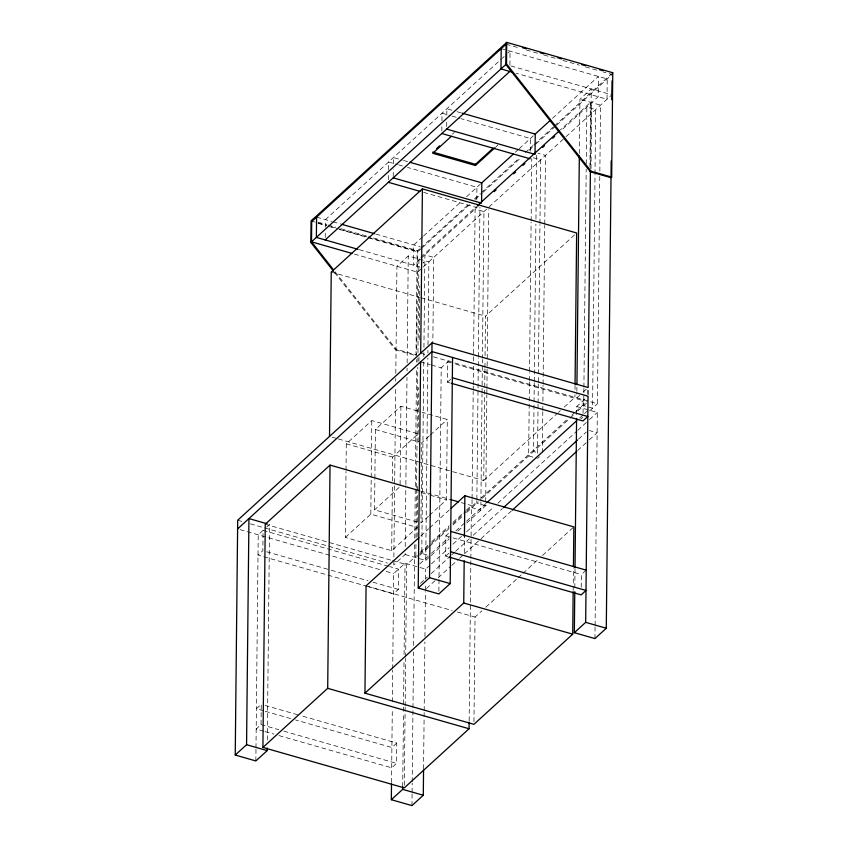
<?xml version="1.0" encoding="UTF-8"?>
<svg xmlns="http://www.w3.org/2000/svg" width="848" height="848" viewBox="0 0 848 848"><rect width="100%" height="100%" fill="white"/><g stroke="black" fill="none" stroke-linecap="round" stroke-linejoin="round"><path stroke-width="0.64" stroke-dasharray="4.24 3.18" d="M255.852 760.942L255.979 749.049M255.99 747.724L258.216 534.823L263.887 529.65M263.781 731.23L256.181 729.057L261.046 724.627L261.258 704.328L256.393 708.758L263.993 710.931M267.3 740.018L269.558 524.477L264.83 528.781M325.229 237.398L325.282 232.32M325.335 227.253L325.42 219.643L501.242 59.18M345.316 537.42L370.82 514.142L417.195 527.414L391.691 550.691L345.316 537.42L346.005 471.509M346.016 470.195L346.291 443.833L371.795 420.555L418.181 433.826L392.677 457.093L392.401 483.455M370.82 514.142L371.191 478.558M371.201 477.233L371.795 420.555M417.184 522.039L374.562 509.849L374.88 479.555M374.89 478.24L375.399 429.501L400.903 406.224L420.958 411.958M388.384 179.755L388.479 170.883M388.501 169.611L388.575 162L397.415 164.533M393.239 176.596L393.313 168.985M393.366 163.908L393.43 157.569L402.27 160.092M391.691 550.691L392.391 484.78M391.522 782.513L392.285 709.776M392.359 701.847L392.698 670.111M392.709 668.786L393.705 573.577L405.047 563.231L425.664 569.125L430.54 564.673M393.822 562.235L393.801 564.874L405.132 554.528L405.164 551.889M393.885 556.945L395.656 387.833M395.719 381.218L395.751 378.579M395.804 373.3L396.928 266.272L408.259 255.926L428.876 261.831L428.007 345.062M278.981 735.576L391.67 767.811L396.535 763.38L396.747 743.081L300.51 715.553M368.17 586.625L393.493 593.865L398.348 589.434L398.56 569.146L389.698 566.602M400.903 406.224L400.065 486.572L374.562 509.849M402.705 786.711L403.478 712.659M403.489 711.334L404.03 659.765M404.083 654.476L405.047 563.231M405.217 546.6L405.853 485.83M405.863 484.505L406.987 377.487M407.061 370.873L407.082 368.233M407.135 362.955L408.259 255.926M404.326 785.237L405.079 712.585M405.1 711.271L405.143 707.306M405.153 705.981L405.651 658.43M405.662 657.115L406.627 564.651L416.304 555.822M416.008 355.662L417.099 251.294L419.718 248.909M411.958 805.6L412.075 793.686M412.096 792.361L412.192 783.096M412.202 781.771L412.965 708.97M412.976 707.645L413.559 652.059M413.633 645.434L414.704 543.515M414.757 538.226L416.527 368.795M416.601 362.181L416.622 359.531M415.944 544.374L415.806 557.581L418.732 554.921M416.018 537.77L416.527 488.883M416.548 487.558L417.799 367.322M417.863 362.043L417.905 358.079M417.958 352.789L418.933 258.979M417.131 536.763L417.576 491.819M417.587 490.504L417.64 485.236M418.096 441.734L418.7 387.462M418.976 361.036L419.018 357.072M419.198 339.9L419.76 285.723M423.777 361.884L421.774 553.468L428.081 555.27M423.83 356.605L423.873 352.641M423.936 347.351L424.901 254.866L433.741 257.389L432.851 341.956M423.565 768.807L424.159 711.949M424.18 710.624L424.901 641.862M424.954 636.572L425.42 591.607M425.442 590.282L425.505 583.678M425.558 579.269L425.664 569.125M405.132 554.528L425.749 560.433L427.869 358.28M427.922 352.991L427.954 350.351M441.829 130.984L441.882 125.907M441.935 120.84L442.02 113.229L450.85 115.752M438.882 591.289L441.214 367.809L450.67 359.192M446.695 126.553L446.758 120.204M446.811 115.137L446.875 108.798L451.92 110.24M448.2 556.86L445.666 556.14L445.878 535.841L449.758 532.29M450.012 382.914L447.49 382.194L447.702 361.895L452.758 363.347M429.448 515.361L446.451 499.843L447.288 419.495L422.219 412.319M464.269 552.673L464.428 536.784M469.156 720.832L470.841 559.691M470.852 558.366L471.414 505.535L461.217 502.62M472.06 499.726L471.976 507.655L480.816 510.178L480.901 502.249M472.071 498.401L473.195 391.384M473.205 390.059L473.248 386.094M473.269 384.78L473.46 366.272M473.513 360.994L475.103 209.043L483.943 211.576L482.406 358.238M476.799 199.958L476.936 187.281L407.506 167.416M473.958 721.68L475.05 617.058L481.897 610.814M476.862 500.574L476.83 503.214L485.671 505.747L485.703 503.108M476.873 499.249L478.261 367.131M478.272 365.806L478.357 357.877M478.367 356.563L479.936 207.251M480.911 500.935L482.035 393.907M482.046 392.592L482.395 359.552M338.363 438.957L483.742 480.54L484.706 388.501M484.717 387.186L484.918 368.774M484.929 367.46L484.992 360.888M485.056 355.63L485.469 316.187L576.64 232.977M485.713 501.783L486.837 394.755M486.847 393.44L486.89 389.476M486.9 388.151L488.766 209.785M509.892 65.105L510.04 51.156L508.079 52.936M530.244 151.188L530.382 138.5L460.952 118.646M529.438 381.929L528.654 455.927L536.233 458.09M529.449 380.614L529.534 372.685M529.544 371.36L531.102 222.059M531.124 220.734L531.77 158.64M534.24 382.787L533.519 451.486L538.565 452.938M534.251 381.462L535.894 224.232M535.957 218.943L536.625 154.209M537.547 453.161L538.003 409.563M538.024 408.238L538.067 404.284M538.077 402.959L538.279 383.137M538.3 381.823L538.363 375.208M538.385 373.894L539.943 224.593M539.953 223.268L540.621 159.848L531.781 157.315M542.37 452.694L542.794 411.736M542.805 410.411L542.847 406.446M542.911 401.168L543.07 385.31M543.091 383.985L544.745 225.441M544.766 224.116L545.476 155.417L537.908 153.244M564.249 407.072L574.923 397.33L574.944 394.702M574.997 389.444L575.039 385.501M573.174 590.473L573.407 567.959M574.806 587.728L575.008 569.22M576.619 414.502L576.704 406.563L588.046 396.217M599.79 176.511L597.416 403.765L576.799 397.871L576.852 392.582M576.863 391.267L576.905 387.303M579.354 153.435L579.926 99.269L591.257 88.923L590.431 168.19M581.23 587.282L581.368 574.594L586.222 570.163M583.053 413.336L583.18 400.659L454.03 363.707M583.901 388.501L583.721 405.673L592.561 408.195L595.01 174.338M583.912 387.176L586.201 169.165M586.254 163.887L586.848 107.071L595.688 109.593L595.02 173.013M587.547 394.32L587.6 389.031M589.922 167.056L590.6 102.322L560.369 129.914M588.65 394.627L588.703 389.349M591.014 168.699L591.703 102.64M594.957 638.586L595.084 626.693M595.095 625.368L597.321 412.467L576.704 406.563M599.854 171.222L600.543 105.163L579.926 99.269M423.671 262.392L423.544 262.838M423.576 262.17L423.353 262.986M502.217 58.289L504.178 56.498M452.344 134.238L454.295 132.458M496.016 146.746L497.967 144.966M422.569 236.889L413.782 244.913L413.559 265.212L419.421 259.859M423.544 235.998L461.641 201.23M466.527 196.778L480.201 184.292M515.361 152.205L518.298 149.534M519.273 148.633L533.297 135.839M552.483 118.328L598.391 76.426L598.179 96.725L561.069 130.603M420.693 248.019L469.527 203.456M474.403 199.004L480.265 193.651M481.24 192.761L519.326 158.004M525.188 152.651L533 145.527M533.975 144.637L553.511 126.808M554.486 125.917L611.122 74.232M421.657 248.316L417.757 251.877L368.52 237.8M422.611 247.446L469.516 204.644M475.357 199.301L482.205 193.058M483.18 192.178L520.29 158.3M529.078 150.276L534.95 144.923M535.915 144.043L555.461 126.204M556.426 125.324L612.086 74.518L603.257 71.995M420.884 257.198L476.481 206.467M421.021 258.407L479.957 204.612M421.424 268.625L417.545 272.176L354.422 254.114M423.205 267.003L565.012 137.588M565.998 136.687L610.931 95.676M334.419 272.367L395.391 349.768L396.058 349.164L416.675 355.058L417.767 250.69L368.541 236.613M447.49 382.194L452.344 377.752M429.342 435.872L421.785 442.762L420.947 523.121L428.494 516.22M430.286 435.013L447.288 419.495M420.852 535.904L428.675 528.76M429.65 527.869L449.217 510.019M483.742 480.54L557.465 413.262M558.429 412.382L560.369 410.612M576.799 397.871L579.629 395.285M583.413 391.829L586.244 389.243M420.163 552.302L427.901 545.243M431.77 541.713L449.175 525.824M453.044 522.294L465.605 510.825M466.58 509.945L471.414 505.535M419.707 554.03L430.445 544.236M431.42 543.345L448.974 527.318M452.874 523.757L465.552 512.192M466.527 511.302L477.254 501.507M481.155 497.946L567.969 418.721M571.87 415.16L574.796 412.499M575.771 411.609L587.473 400.924M419.834 555.239L428.622 547.225M429.597 546.335L449.101 528.527M453.002 524.965L462.754 516.061M466.654 512.51L478.367 501.825M482.268 498.264L569.072 419.039M570.047 418.149L573.948 414.587M577.848 411.026L586.636 403.012M419.749 563.931L430.477 554.136M431.452 553.246L449.016 537.229M455.842 530.996L465.594 522.092M466.57 521.202L486.074 503.405M579.714 417.947L583.615 414.386M584.59 413.495L588.491 409.934M425.749 560.433L449.164 539.063M457.941 531.06L462.817 526.608M466.718 523.046L487.197 504.348M537.494 458.45L539.434 456.68M580.838 418.901L582.788 417.121M589.614 410.888L597.416 403.765M431.515 563.782L449.069 547.766M452.97 544.204L461.747 536.19M466.623 531.738L493.939 506.818M497.84 503.256L576.841 431.155M577.817 430.265L588.544 420.47M589.519 419.58L597.321 412.467M445.666 556.14L450.521 551.698M420.513 583.329L427.339 577.106M431.24 573.545L450.744 555.737M451.73 554.846L454.655 552.175M455.63 551.285L469.283 538.83M473.184 535.268L502.44 508.556M578.527 439.126L586.328 432.014M426.427 588.533L437.155 578.739M438.13 577.848L450.807 566.273M451.783 565.383L458.609 559.161M459.584 558.27L463.485 554.709M464.46 553.818L480.063 539.572M481.039 538.681L511.28 511.09M577.605 450.564L588.332 440.769M589.307 439.879L597.109 432.756L589.54 430.593M485.809 607.242L517.11 578.675M518.086 577.785L522.008 574.213M522.983 573.322L538.628 559.044M542.54 555.472L572.866 527.795M396.747 743.081L391.882 747.523L295.655 719.994M423.322 262.106L423.035 262.88M506.055 44.191L519.941 48.166M526.258 49.968L538.883 53.583M543.928 55.025L556.553 58.639M562.86 60.441L579.269 65.137M585.586 66.939L598.2 70.554M501.2 48.622L607.232 78.959L607.02 99.248L516.135 73.257M510.899 65.932L611.874 94.817M456.977 111.682L460.761 112.763M452.111 116.112L459.69 118.285M403.531 160.452L408.577 161.904M398.677 164.894L402.461 165.975M423.703 192.401L476.724 207.569M316.58 217.109L331.727 221.445M332.988 221.805L340.567 223.978M375.908 234.08L420.089 246.726M318.042 222.165L326.883 224.688M328.144 225.059L335.713 227.222M340.769 228.663L367.279 236.253M311.068 220.968L326.215 225.303M331.271 226.745L335.055 227.826M336.317 228.186L366.612 236.857M367.873 237.217L417.099 251.294M318.032 223.353L326.872 225.875M328.134 226.246L334.441 228.048M339.497 229.49L367.258 237.44M359.287 249.683L419.877 267.014M331.239 272.07L419.728 297.383M420.99 297.743L485.469 316.187M420.693 353.213L425.749 354.665M433.339 356.828L574.923 397.33M395.391 349.768L414.799 355.312M420.597 361.916L430.307 364.682M431.515 365.032L441.214 367.809M375.399 429.501L419.272 442.052M332.045 437.144L337.101 438.596M346.291 443.833L392.677 457.093M420.46 490.96L449.758 499.334M421.371 492.677L428.897 494.819M430.148 495.179L446.451 499.843M445.878 535.841L581.368 574.594M265.254 524.212L391.352 560.274M392.624 560.645L406.627 564.651M237.694 520.227L242.772 521.679M250.383 523.852L387.451 563.061M388.437 566.241L263.081 530.382L262.869 550.681L258.004 555.111L366.898 586.265M240.026 529.618L381.049 569.951M386.094 571.393L393.705 573.577M266.664 551.762L329.978 569.877M331.239 570.238L367.958 580.742M373.025 582.194L398.348 589.434M366.071 585.883L452.249 610.539M457.316 611.991L475.05 617.058M265.053 705.419L299.238 715.193M265.265 711.302L290.588 718.542M261.046 724.627L278.769 729.693M283.836 731.146L396.535 763.38M265.053 731.591L273.915 734.124M335.087 271.763L396.058 349.164"/><path stroke-width="1.27" d="M267.215 747.957L267.184 750.597L255.852 760.942L235.235 755.049L237.694 520.227L432.024 342.868L588.13 387.525L590.399 170.84M235.235 755.049L246.567 744.703L248.941 518.573L267.131 523.778M469.145 722.157L469.071 728.761L404.295 787.877L262.912 747.438L265.254 524.212L330.031 465.096L419.188 490.589M333.603 271.339L310.845 242.443L311.068 220.968L506.733 42.4L612.765 72.727L611.673 177.094L611.005 177.698L590.388 171.805L505.843 64.49L506.065 43.004M333.455 269.706L311.513 241.839L311.735 220.363M316.58 217.109L316.368 237.408L358.026 249.323M329.522 436.423L331.239 272.07L422.41 188.86L576.64 232.977L575.061 384.186M262.912 747.438L327.699 688.322L330.031 465.096M573.163 591.798L572.718 634.166L473.926 724.33L364.947 693.155L366.071 585.883L418.891 537.685M423.555 770.132L423.29 795.254L411.958 805.6L391.341 799.706L391.5 783.838M391.341 799.706L402.673 789.361L402.705 786.711M452.556 357.464L450.193 583.594L438.851 593.939L418.234 588.035L420.597 361.916M420.693 353.213L422.41 188.86M418.234 588.035L429.565 577.689L432.024 342.868M364.947 693.155L463.739 603.002L464.185 560.623M464.428 536.784L464.863 495.73L573.842 526.905L573.428 566.634M451.348 136.316L432.756 153.287L475.463 165.498L475.474 164.311L493.091 148.241M481.6 201.866L481.791 182.839L409.838 162.265M501.2 48.622L500.988 68.921L512.351 72.165M611.673 177.094L591.056 171.201L506.51 63.876L506.733 42.4M611.185 161.003L606.288 628.241L594.957 638.586L574.34 632.693L574.764 591.703M575.018 567.895L576.587 418.467M576.937 384.653L579.332 156.074M574.34 632.693L585.671 622.347L588.046 396.217L431.939 351.57L237.599 528.919M611.821 99.757L612.023 80.867M311.725 221.551L506.055 44.191M310.845 242.443L506.51 63.876M325.208 239.931L509.828 71.444M436.688 148.527L439.624 145.845M475.463 165.498L495.031 147.647M481.176 183.401L513.411 153.986M534.908 134.376L550.532 120.109M612.108 73.331L612.765 72.727M477.456 205.576L559.394 130.804M494.172 191.648L496.122 189.867M513.676 173.851L515.626 172.07M522.972 165.371L524.923 163.579M542.508 147.541L544.458 145.75M552.695 138.245L554.645 136.464M590.388 171.805L591.056 171.201M451.168 508.228L464.863 495.73M487.049 502.514L576.788 420.619M503.415 507.666L577.552 440.017M512.256 510.199L576.629 451.454M522.485 47.7L526.269 48.781M540.155 52.756L543.939 53.837M557.825 57.812L561.609 58.894M581.813 64.671L585.597 65.752M599.483 69.727L603.267 70.808M462.022 113.123L535.236 134.069L535.024 154.368L446.663 129.087M441.808 133.518L530.17 158.799M432.766 152.099L475.474 164.311M393.218 177.857L481.579 203.138M388.363 182.299L419.919 191.319M341.829 224.338L374.646 233.719M311.513 241.839L351.899 253.393M452.344 377.752L587.834 416.516L582.968 420.947L451.284 383.275M451.03 499.705L458.673 501.889M450.733 531.41L586.222 570.163M450.521 551.698L586.01 590.462L581.145 594.893L449.461 557.221M429.565 577.689L450.193 583.594M585.671 622.347L606.288 628.241M463.739 603.002L572.718 634.166M327.699 688.322L469.071 728.761M246.567 744.703L267.184 750.597M402.673 789.361L423.29 795.254"/></g></svg>
